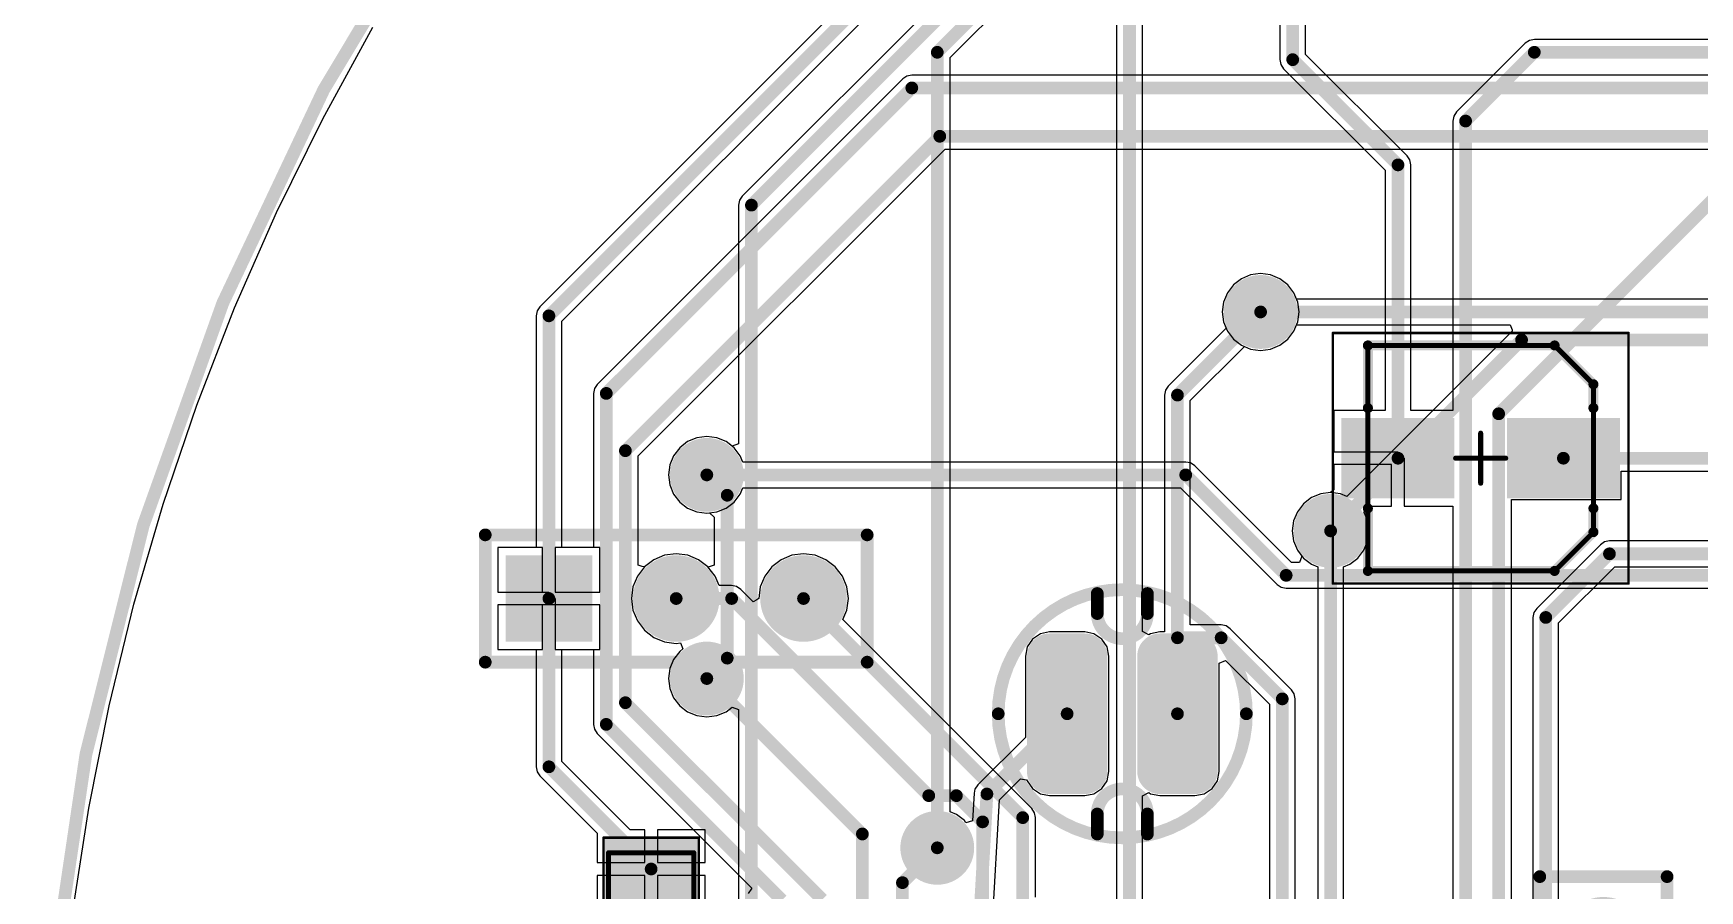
# Model space of a CAD drawing. Header units: millimetres. Extents: x 60.3 to 156.5, y 68.2 to 164.5.
# Drawn here: x 60.27 to 93.52, y 122.97 to 140.08 of the extents above; entities that cross this region are included whole.
import ezdxf

# ---------------------------------------------------------------- set-up
doc = ezdxf.new("R2010")
doc.units = ezdxf.units.MM
for name, color, linetype in [('BottomLayer', 5, 'Continuous'), ('BottomSolder', 6, 'Continuous'), ('KeepOutLayer', 6, 'Continuous'), ('Mechanical13', 56, 'Continuous'), ('Mechanical15', 56, 'Continuous'), ('MultiLayer', 9, 'Continuous'), ('PadHoleLayer', 156, 'Continuous'), ('TopLayer', 1, 'Continuous'), ('TopOverlay', 2, 'Continuous'), ('TopPaste', 8, 'Continuous'), ('TopSolder', 216, 'Continuous'), ('ViaHoleLayer', 16, 'Continuous')]:
    doc.layers.add(name, color=color, linetype=linetype)

# ---------------------------------------------------------------- blocks, each defined once
blk = doc.blocks.new('CAPD4_8')
at = {"layer": 'Mechanical13', "const_width": 0.1}
for points in [[(-1.475, 2.25), (-2.25, 1.475)], [(2.25, 2.25), (-1.475, 2.25)], [(2.25, 2.25), (2.25, -2.25)], [(-2.25, 1.475), (-2.25, -1.475)], [(-1.475, -2.25), (-2.25, -1.475)], [(2.25, -2.25), (-1.475, -2.25)]]:
    blk.add_lwpolyline(points, dxfattribs=at)
at = {"layer": 'Mechanical13', "const_width": 0.05}
for points in [[(-1.5, 2.25, 1), (-1.45, 2.25, 1)], [(-1.5, 2.25, 1), (-1.45, 2.25, 1)], [(2.225, 2.25, 1), (2.275, 2.25, 1)], [(2.225, 2.25, 1), (2.275, 2.25, 1)], [(-2.275, 1.475, 1), (-2.225, 1.475, 1)], [(-2.275, 1.475, 1), (-2.225, 1.475, 1)], [(-2.275, -1.475, 1), (-2.225, -1.475, 1)], [(-2.275, -1.475, 1), (-2.225, -1.475, 1)], [(-1.5, -2.25, 1), (-1.45, -2.25, 1)], [(-1.5, -2.25, 1), (-1.45, -2.25, 1)], [(2.225, -2.25, 1), (2.275, -2.25, 1)], [(2.225, -2.25, 1), (2.275, -2.25, 1)]]:
    blk.add_lwpolyline(points, format="xyb", close=True, dxfattribs=at)
at = {"layer": 'Mechanical15'}
for points, const_width in [([(-2.95, 2.5), (-2.95, -2.5)], 0.05), ([(2.95, 2.5), (-2.95, 2.5)], 0.05), ([(2.95, 2.5), (2.95, -2.5)], 0.05), ([(0, 0.5), (0, -0.5)], 0.1), ([(0.5, 0), (-0.5, 0)], 0.1), ([(2.95, -2.5), (-2.95, -2.5)], 0.05)]:
    blk.add_lwpolyline(points, dxfattribs=dict(at, const_width=const_width))
for points, const_width in [([(-2.963, 2.5, 1), (-2.938, 2.5, 1)], 0.025), ([(-2.963, 2.5, 1), (-2.938, 2.5, 1)], 0.025), ([(2.937, 2.5, 1), (2.962, 2.5, 1)], 0.025), ([(2.937, 2.5, 1), (2.962, 2.5, 1)], 0.025), ([(-0.025, 0.5, 1), (0.025, 0.5, 1)], 0.05), ([(-0.525, 0, 1), (-0.475, 0, 1)], 0.05), ([(0.475, 0, 1), (0.525, 0, 1)], 0.05), ([(-0.025, -0.5, 1), (0.025, -0.5, 1)], 0.05), ([(-2.963, -2.5, 1), (-2.938, -2.5, 1)], 0.025), ([(-2.963, -2.5, 1), (-2.938, -2.5, 1)], 0.025), ([(2.937, -2.5, 1), (2.962, -2.5, 1)], 0.025), ([(2.937, -2.5, 1), (2.962, -2.5, 1)], 0.025)]:
    blk.add_lwpolyline(points, format="xyb", close=True, dxfattribs=dict(at, const_width=const_width))
at = {"layer": 'TopLayer'}
for points in [[(-0.625, -0.7), (-0.625, 0.7), (-2.675, -0.7), (-2.675, 0.7)], [(2.675, -0.7), (2.675, 0.7), (0.625, -0.7), (0.625, 0.7)]]:
    blk.add_solid(points, dxfattribs=at)
at = {"layer": 'TopOverlay', "const_width": 0.2}
for points in [[(-1.475, 2.25), (-2.25, 1.475)], [(2.25, 2.25), (-1.475, 2.25)], [(2.25, 2.25), (2.25, 1)], [(-2.25, 1.475), (-2.25, 1)], [(-2.25, -1), (-2.25, -1.475)], [(2.25, -1), (2.25, -2.25)], [(-1.475, -2.25), (-2.25, -1.475)], [(2.25, -2.25), (-1.475, -2.25)]]:
    blk.add_lwpolyline(points, dxfattribs=at)
at = {"layer": 'TopOverlay', "const_width": 0.1}
for points in [[(-1.525, 2.25, 1), (-1.425, 2.25, 1)], [(-1.525, 2.25, 1), (-1.425, 2.25, 1)], [(2.2, 2.25, 1), (2.3, 2.25, 1)], [(2.2, 2.25, 1), (2.3, 2.25, 1)], [(-2.3, 1.475, 1), (-2.2, 1.475, 1)], [(-2.3, 1.475, 1), (-2.2, 1.475, 1)], [(-2.3, 1, 1), (-2.2, 1, 1)], [(2.2, 1, 1), (2.3, 1, 1)], [(-2.3, -1, 1), (-2.2, -1, 1)], [(2.2, -1, 1), (2.3, -1, 1)], [(-2.3, -1.475, 1), (-2.2, -1.475, 1)], [(-2.3, -1.475, 1), (-2.2, -1.475, 1)], [(-1.525, -2.25, 1), (-1.425, -2.25, 1)], [(-1.525, -2.25, 1), (-1.425, -2.25, 1)], [(2.2, -2.25, 1), (2.3, -2.25, 1)], [(2.2, -2.25, 1), (2.3, -2.25, 1)]]:
    blk.add_lwpolyline(points, format="xyb", close=True, dxfattribs=at)
at = {"layer": 'TopPaste'}
for points in [[(-0.625, -0.7), (-0.625, 0.7), (-2.675, -0.7), (-2.675, 0.7)], [(2.675, -0.7), (2.675, 0.7), (0.625, -0.7), (0.625, 0.7)]]:
    blk.add_solid(points, dxfattribs=at)
at = {"layer": 'TopSolder'}
for points in [[(-0.523, -0.802), (-0.523, 0.802), (-2.777, -0.802), (-2.777, 0.802)], [(2.777, -0.802), (2.777, 0.802), (0.523, -0.802), (0.523, 0.802)]]:
    blk.add_solid(points, dxfattribs=at)
blk = doc.blocks.new('CAP1206_24')
at = {"layer": 'Mechanical13', "const_width": 0.1}
for points in [[(-1.6, 0.85), (1.6, 0.85)], [(-1.6, 0.85), (-1.6, -0.85)], [(1.6, 0.85), (1.6, -0.85)], [(-1.6, -0.85), (1.6, -0.85)]]:
    blk.add_lwpolyline(points, dxfattribs=at)
at = {"layer": 'Mechanical13', "const_width": 0.05}
for points in [[(-1.625, 0.85, 1), (-1.575, 0.85, 1)], [(-1.625, 0.85, 1), (-1.575, 0.85, 1)], [(1.575, 0.85, 1), (1.625, 0.85, 1)], [(1.575, 0.85, 1), (1.625, 0.85, 1)], [(-1.625, -0.85, 1), (-1.575, -0.85, 1)], [(-1.625, -0.85, 1), (-1.575, -0.85, 1)], [(1.575, -0.85, 1), (1.625, -0.85, 1)], [(1.575, -0.85, 1), (1.625, -0.85, 1)]]:
    blk.add_lwpolyline(points, format="xyb", close=True, dxfattribs=at)
at = {"layer": 'Mechanical15'}
for points, const_width in [([(-1.9, 0.95), (1.9, 0.95)], 0.05), ([(-1.9, 0.95), (-1.9, -0.95)], 0.05), ([(1.9, 0.95), (1.9, -0.95)], 0.05), ([(0, 0.5), (0, -0.5)], 0.1), ([(-0.5, 0), (0.5, 0)], 0.1), ([(-1.9, -0.95), (1.9, -0.95)], 0.05)]:
    blk.add_lwpolyline(points, dxfattribs=dict(at, const_width=const_width))
for points, const_width in [([(-1.912, 0.95, 1), (-1.887, 0.95, 1)], 0.025), ([(-1.912, 0.95, 1), (-1.887, 0.95, 1)], 0.025), ([(1.888, 0.95, 1), (1.913, 0.95, 1)], 0.025), ([(1.888, 0.95, 1), (1.913, 0.95, 1)], 0.025), ([(-0.025, 0.5, 1), (0.025, 0.5, 1)], 0.05), ([(-0.525, 0, 1), (-0.475, 0, 1)], 0.05), ([(0.475, 0, 1), (0.525, 0, 1)], 0.05), ([(-0.025, -0.5, 1), (0.025, -0.5, 1)], 0.05), ([(-1.912, -0.95, 1), (-1.887, -0.95, 1)], 0.025), ([(-1.912, -0.95, 1), (-1.887, -0.95, 1)], 0.025), ([(1.888, -0.95, 1), (1.913, -0.95, 1)], 0.025), ([(1.888, -0.95, 1), (1.913, -0.95, 1)], 0.025)]:
    blk.add_lwpolyline(points, format="xyb", close=True, dxfattribs=dict(at, const_width=const_width))
at = {"layer": 'TopLayer'}
for points in [[(-0.75, -0.825), (-0.75, 0.825), (-1.8, -0.825), (-1.8, 0.825)], [(1.8, -0.825), (1.8, 0.825), (0.75, -0.825), (0.75, 0.825)]]:
    blk.add_solid(points, dxfattribs=at)
at = {"layer": 'TopOverlay', "const_width": 0.2}
for points in [[(-0.35, 0.725), (0.35, 0.725)], [(-0.35, -0.725), (0.35, -0.725)]]:
    blk.add_lwpolyline(points, dxfattribs=at)
at = {"layer": 'TopOverlay', "const_width": 0.1}
for points in [[(-0.4, 0.725, 1), (-0.3, 0.725, 1)], [(0.3, 0.725, 1), (0.4, 0.725, 1)], [(-0.4, -0.725, 1), (-0.3, -0.725, 1)], [(0.3, -0.725, 1), (0.4, -0.725, 1)]]:
    blk.add_lwpolyline(points, format="xyb", close=True, dxfattribs=at)
at = {"layer": 'TopPaste'}
for points in [[(-0.75, -0.825), (-0.75, 0.825), (-1.8, -0.825), (-1.8, 0.825)], [(1.8, -0.825), (1.8, 0.825), (0.75, -0.825), (0.75, 0.825)]]:
    blk.add_solid(points, dxfattribs=at)
at = {"layer": 'TopSolder'}
for points in [[(-0.648, -0.927), (-0.648, 0.927), (-1.902, -0.927), (-1.902, 0.927)], [(1.902, -0.927), (1.902, 0.927), (0.648, -0.927), (0.648, 0.927)]]:
    blk.add_solid(points, dxfattribs=at)
blk = doc.blocks.new('PLC_5_30')
at = {"layer": 'BottomLayer', "const_width": 0.762}
for points in [[(-5.461, 0, 1), (-4.699, 0, 1)], [(-2.921, 0, 1), (-2.159, 0, 1)], [(-0.381, 0, 1), (0.381, 0, 1)], [(2.159, 0, 1), (2.921, 0, 1)]]:
    blk.add_lwpolyline(points, format="xyb", close=True, dxfattribs=at)
at = {"layer": 'BottomLayer'}
blk.add_solid([(4.318, -0.762), (5.842, -0.762), (4.318, 0.762), (5.842, 0.762)], dxfattribs=at)
at = {"layer": 'BottomSolder', "const_width": 0.864}
for points in [[(-5.512, 0, 1), (-4.648, 0, 1)], [(-2.972, 0, 1), (-2.108, 0, 1)], [(-0.432, 0, 1), (0.432, 0, 1)], [(2.108, 0, 1), (2.972, 0, 1)]]:
    blk.add_lwpolyline(points, format="xyb", close=True, dxfattribs=at)
at = {"layer": 'BottomSolder'}
blk.add_solid([(4.216, -0.864), (5.944, -0.864), (4.216, 0.864), (5.944, 0.864)], dxfattribs=at)
at = {"layer": 'MultiLayer', "const_width": 0.762}
for points in [[(-5.461, 0, 1), (-4.699, 0, 1)], [(-2.921, 0, 1), (-2.159, 0, 1)], [(-0.381, 0, 1), (0.381, 0, 1)], [(2.159, 0, 1), (2.921, 0, 1)]]:
    blk.add_lwpolyline(points, format="xyb", close=True, dxfattribs=at)
at = {"layer": 'MultiLayer'}
blk.add_solid([(4.318, -0.762), (5.842, -0.762), (4.318, 0.762), (5.842, 0.762)], dxfattribs=at)
at = {"layer": 'PadHoleLayer', "const_width": 0.5}
for points in [[(-5.33, 0, 1), (-4.83, 0, 1)], [(-2.79, 0, 1), (-2.29, 0, 1)], [(-0.25, 0, 1), (0.25, 0, 1)], [(2.29, 0, 1), (2.79, 0, 1)], [(4.83, 0, 1), (5.33, 0, 1)]]:
    blk.add_lwpolyline(points, format="xyb", close=True, dxfattribs=at)
at = {"layer": 'TopLayer', "const_width": 0.762}
for points in [[(-5.461, 0, 1), (-4.699, 0, 1)], [(-2.921, 0, 1), (-2.159, 0, 1)], [(-0.381, 0, 1), (0.381, 0, 1)], [(2.159, 0, 1), (2.921, 0, 1)]]:
    blk.add_lwpolyline(points, format="xyb", close=True, dxfattribs=at)
at = {"layer": 'TopLayer'}
blk.add_solid([(4.318, -0.762), (5.842, -0.762), (4.318, 0.762), (5.842, 0.762)], dxfattribs=at)
at = {"layer": 'TopOverlay', "const_width": 0.254}
for points in [[(-6.35, -1.27), (-6.35, 1.27)], [(6.35, 1.27), (-6.35, 1.27)], [(6.35, -1.27), (6.35, 1.27)], [(6.35, -1.27), (-6.35, -1.27)]]:
    blk.add_lwpolyline(points, dxfattribs=at)
at = {"layer": 'TopOverlay', "const_width": 0.127}
for points in [[(-6.414, 1.27, 1), (-6.287, 1.27, 1)], [(-6.414, 1.27, 1), (-6.287, 1.27, 1)], [(6.286, 1.27, 1), (6.413, 1.27, 1)], [(6.286, 1.27, 1), (6.413, 1.27, 1)], [(-6.414, -1.27, 1), (-6.287, -1.27, 1)], [(-6.414, -1.27, 1), (-6.287, -1.27, 1)], [(6.286, -1.27, 1), (6.413, -1.27, 1)], [(6.286, -1.27, 1), (6.413, -1.27, 1)]]:
    blk.add_lwpolyline(points, format="xyb", close=True, dxfattribs=at)
at = {"layer": 'TopSolder', "const_width": 0.864}
for points in [[(-5.512, 0, 1), (-4.648, 0, 1)], [(-2.972, 0, 1), (-2.108, 0, 1)], [(-0.432, 0, 1), (0.432, 0, 1)], [(2.108, 0, 1), (2.972, 0, 1)]]:
    blk.add_lwpolyline(points, format="xyb", close=True, dxfattribs=at)
at = {"layer": 'TopSolder'}
blk.add_solid([(4.216, -0.864), (5.944, -0.864), (4.216, 0.864), (5.944, 0.864)], dxfattribs=at)
blk = doc.blocks.new('PLC_3_32')
at = {"layer": 'BottomLayer', "const_width": 0.762}
for points in [[(-2.921, 0, 1), (-2.159, 0, 1)], [(-0.381, 0, 1), (0.381, 0, 1)]]:
    blk.add_lwpolyline(points, format="xyb", close=True, dxfattribs=at)
at = {"layer": 'BottomLayer'}
blk.add_solid([(1.778, -0.762), (3.302, -0.762), (1.778, 0.762), (3.302, 0.762)], dxfattribs=at)
at = {"layer": 'BottomSolder', "const_width": 0.864}
for points in [[(-2.972, 0, 1), (-2.108, 0, 1)], [(-0.432, 0, 1), (0.432, 0, 1)]]:
    blk.add_lwpolyline(points, format="xyb", close=True, dxfattribs=at)
at = {"layer": 'BottomSolder'}
blk.add_solid([(1.676, -0.864), (3.404, -0.864), (1.676, 0.864), (3.404, 0.864)], dxfattribs=at)
at = {"layer": 'MultiLayer', "const_width": 0.762}
for points in [[(-2.921, 0, 1), (-2.159, 0, 1)], [(-0.381, 0, 1), (0.381, 0, 1)]]:
    blk.add_lwpolyline(points, format="xyb", close=True, dxfattribs=at)
at = {"layer": 'MultiLayer'}
blk.add_solid([(1.778, -0.762), (3.302, -0.762), (1.778, 0.762), (3.302, 0.762)], dxfattribs=at)
at = {"layer": 'PadHoleLayer', "const_width": 0.5}
for points in [[(-2.79, 0, 1), (-2.29, 0, 1)], [(-0.25, 0, 1), (0.25, 0, 1)], [(2.29, 0, 1), (2.79, 0, 1)]]:
    blk.add_lwpolyline(points, format="xyb", close=True, dxfattribs=at)
at = {"layer": 'TopLayer', "const_width": 0.762}
for points in [[(-2.921, 0, 1), (-2.159, 0, 1)], [(-0.381, 0, 1), (0.381, 0, 1)]]:
    blk.add_lwpolyline(points, format="xyb", close=True, dxfattribs=at)
at = {"layer": 'TopLayer'}
blk.add_solid([(1.778, -0.762), (3.302, -0.762), (1.778, 0.762), (3.302, 0.762)], dxfattribs=at)
at = {"layer": 'TopOverlay', "const_width": 0.254}
for points in [[(3.81, 1.27), (-3.81, 1.27)], [(-3.81, 1.27), (-3.81, -1.27)], [(3.81, 1.27), (3.81, -1.27)], [(3.81, -1.27), (-3.81, -1.27)]]:
    blk.add_lwpolyline(points, dxfattribs=at)
at = {"layer": 'TopOverlay', "const_width": 0.127}
for points in [[(-3.873, 1.27, 1), (-3.746, 1.27, 1)], [(-3.873, 1.27, 1), (-3.746, 1.27, 1)], [(3.747, 1.27, 1), (3.874, 1.27, 1)], [(3.747, 1.27, 1), (3.874, 1.27, 1)], [(-3.873, -1.27, 1), (-3.746, -1.27, 1)], [(-3.873, -1.27, 1), (-3.746, -1.27, 1)], [(3.747, -1.27, 1), (3.874, -1.27, 1)], [(3.747, -1.27, 1), (3.874, -1.27, 1)]]:
    blk.add_lwpolyline(points, format="xyb", close=True, dxfattribs=at)
at = {"layer": 'TopSolder', "const_width": 0.864}
for points in [[(-2.972, 0, 1), (-2.108, 0, 1)], [(-0.432, 0, 1), (0.432, 0, 1)]]:
    blk.add_lwpolyline(points, format="xyb", close=True, dxfattribs=at)
at = {"layer": 'TopSolder'}
blk.add_solid([(1.676, -0.864), (3.404, -0.864), (1.676, 0.864), (3.404, 0.864)], dxfattribs=at)
blk = doc.blocks.new('IND3_64')
at = {"layer": 'TopLayer', "const_width": 0.35}
for points in [[(-1.625, 1.15, 1), (-1.275, 1.15, 1)], [(-0.925, 1.15, 1), (-0.575, 1.15, 1)], [(0.575, 1.15, 1), (0.925, 1.15, 1)], [(1.275, 1.15, 1), (1.625, 1.15, 1)], [(-1.625, -1.15, 1), (-1.275, -1.15, 1)], [(-0.925, -1.15, 1), (-0.575, -1.15, 1)], [(0.575, -1.15, 1), (0.925, -1.15, 1)], [(1.275, -1.15, 1), (1.625, -1.15, 1)]]:
    blk.add_lwpolyline(points, format="xyb", close=True, dxfattribs=at)
at = {"layer": 'TopLayer'}
for points in [[(-1.45, -1.5), (-0.75, -1.5), (-1.45, 1.5), (-0.75, 1.5)], [(0.75, -1.5), (1.45, -1.5), (0.75, 1.5), (1.45, 1.5)], [(-1.8, -1.15), (-0.4, -1.15), (-1.8, 1.15), (-0.4, 1.15)], [(0.4, -1.15), (1.8, -1.15), (0.4, 1.15), (1.8, 1.15)]]:
    blk.add_solid(points, dxfattribs=at)
at = {"layer": 'TopOverlay'}
for points, const_width in [([(2.476, 0, 1), (-2.476, 0, 1)], 0.254), ([(-0.563, 2.4, 1), (-0.436, 2.4, 1)], 0.127), ([(0.437, 2.4, 1), (0.564, 2.4, 1)], 0.127), ([(-0.563, 2, 1), (-0.436, 2, 1)], 0.127), ([(-0.563, 2, 1), (-0.436, 2, 1)], 0.127), ([(0.437, 2, 1), (0.564, 2, 1)], 0.127), ([(0.436, 2, 1), (0.563, 2, 1)], 0.127), ([(-2.539, 0, 1), (-2.412, 0, 1)], 0.127), ([(2.412, 0, 1), (2.539, 0, 1)], 0.127), ([(-0.563, -2, 1), (-0.436, -2, 1)], 0.127), ([(-0.563, -2, 1), (-0.436, -2, 1)], 0.127), ([(0.437, -2, 1), (0.564, -2, 1)], 0.127), ([(0.436, -2, 1), (0.563, -2, 1)], 0.127), ([(-0.563, -2.4, 1), (-0.436, -2.4, 1)], 0.127), ([(0.437, -2.4, 1), (0.564, -2.4, 1)], 0.127)]:
    blk.add_lwpolyline(points, format="xyb", close=True, dxfattribs=dict(at, const_width=const_width))
at = {"layer": 'TopOverlay', "const_width": 0.254}
for points in [[(-0.5, 2), (-0.5, 2.4)], [(0.5, 2), (0.5, 2.4)], [(-0.5, -2.4), (-0.5, -2)], [(0.5, -2.4), (0.5, -2)]]:
    blk.add_lwpolyline(points, dxfattribs=at)
for points in [[(0.5, 2, -1), (-0.5, 2)], [(-0.5, -2, -1), (0.5, -2)]]:
    blk.add_lwpolyline(points, format="xyb", dxfattribs=at)
at = {"layer": 'TopPaste', "const_width": 0.35}
for points in [[(-1.625, 1.15, 1), (-1.275, 1.15, 1)], [(-0.925, 1.15, 1), (-0.575, 1.15, 1)], [(0.575, 1.15, 1), (0.925, 1.15, 1)], [(1.275, 1.15, 1), (1.625, 1.15, 1)], [(-1.625, -1.15, 1), (-1.275, -1.15, 1)], [(-0.925, -1.15, 1), (-0.575, -1.15, 1)], [(0.575, -1.15, 1), (0.925, -1.15, 1)], [(1.275, -1.15, 1), (1.625, -1.15, 1)]]:
    blk.add_lwpolyline(points, format="xyb", close=True, dxfattribs=at)
at = {"layer": 'TopPaste'}
for points in [[(-1.45, -1.5), (-0.75, -1.5), (-1.45, 1.5), (-0.75, 1.5)], [(0.75, -1.5), (1.45, -1.5), (0.75, 1.5), (1.45, 1.5)], [(-1.8, -1.15), (-0.4, -1.15), (-1.8, 1.15), (-0.4, 1.15)], [(0.4, -1.15), (1.8, -1.15), (0.4, 1.15), (1.8, 1.15)]]:
    blk.add_solid(points, dxfattribs=at)
at = {"layer": 'TopSolder', "const_width": 0.452}
for points in [[(-1.676, 1.15, 1), (-1.224, 1.15, 1)], [(-0.976, 1.15, 1), (-0.524, 1.15, 1)], [(0.524, 1.15, 1), (0.976, 1.15, 1)], [(1.224, 1.15, 1), (1.676, 1.15, 1)], [(-1.676, -1.15, 1), (-1.224, -1.15, 1)], [(-0.976, -1.15, 1), (-0.524, -1.15, 1)], [(0.524, -1.15, 1), (0.976, -1.15, 1)], [(1.224, -1.15, 1), (1.676, -1.15, 1)]]:
    blk.add_lwpolyline(points, format="xyb", close=True, dxfattribs=at)
at = {"layer": 'TopSolder'}
for points in [[(-1.45, -1.602), (-0.75, -1.602), (-1.45, 1.602), (-0.75, 1.602)], [(0.75, -1.602), (1.45, -1.602), (0.75, 1.602), (1.45, 1.602)], [(-1.902, -1.15), (-0.298, -1.15), (-1.902, 1.15), (-0.298, 1.15)], [(0.298, -1.15), (1.902, -1.15), (0.298, 1.15), (1.902, 1.15)]]:
    blk.add_solid(points, dxfattribs=at)

msp = doc.modelspace()

# ---------------------------------------------------------------- linework, layer by layer
at = {"layer": 'BottomLayer'}
for p, q in [((79.887, 144.132), (70.378, 134.623)), ((70.817, 134.335), (80.175, 143.693)), ((66.048, 138.374), (67.05, 140.2)), ((77.619, 139.17), (71.523, 133.074)), ((77.702, 139.226), (77.619, 139.17)), ((77.619, 139.17), (77.619, 139.17)), ((77.8, 139.246), (77.702, 139.226)), ((102.845, 139.246), (77.8, 139.246)), ((77.8, 139.246), (77.8, 139.246)), ((65.127, 136.506), (66.048, 138.374)), ((72.342, 131.644), (78.465, 137.767)), ((78.465, 137.767), (101.087, 137.767)), ((64.288, 134.599), (65.127, 136.506)), ((84.218, 135.06), (84.096, 134.902)), ((84.377, 135.182), (84.218, 135.06)), ((84.561, 135.259), (84.377, 135.182)), ((84.76, 135.285), (84.561, 135.259)), ((84.958, 135.259), (84.76, 135.285)), ((85.143, 135.182), (84.958, 135.259)), ((85.302, 135.06), (85.143, 135.182)), ((85.424, 134.902), (85.302, 135.06)), ((84.019, 134.717), (83.993, 134.518)), ((84.096, 134.902), (84.019, 134.717)), ((85.476, 134.775), (85.424, 134.902)), ((102.129, 134.775), (85.476, 134.775)), ((63.533, 132.657), (64.288, 134.599)), ((70.323, 134.539), (70.303, 134.441)), ((70.303, 134.441), (70.303, 129.816)), ((70.378, 134.623), (70.323, 134.539)), ((70.817, 129.816), (70.817, 134.335)), ((83.993, 134.518), (84.019, 134.32)), ((84.019, 134.32), (84.096, 134.135)), ((84.096, 134.135), (84.218, 133.976)), ((85.302, 133.976), (85.424, 134.135)), ((85.424, 134.135), (85.476, 134.261)), ((85.476, 134.261), (89.736, 134.261)), ((89.778, 134.134), (86.482, 130.838)), ((89.736, 134.261), (89.776, 134.164)), ((89.776, 134.164), (89.778, 134.134)), ((84.218, 133.976), (84.377, 133.855)), ((84.377, 133.855), (84.561, 133.778)), ((84.561, 133.778), (84.76, 133.752)), ((84.76, 133.752), (84.958, 133.778)), ((84.958, 133.778), (85.143, 133.855)), ((85.143, 133.855), (85.302, 133.976)), ((71.467, 132.991), (71.447, 132.893)), ((71.523, 133.074), (71.467, 132.991)), ((62.863, 130.685), (63.533, 132.657)), ((71.447, 132.893), (71.447, 129.816)), ((73.512, 132.008), (73.328, 131.931)), ((73.711, 132.034), (73.512, 132.008)), ((73.909, 132.008), (73.711, 132.034)), ((74.094, 131.931), (73.909, 132.008)), ((73.169, 131.809), (73.047, 131.65)), ((73.328, 131.931), (73.169, 131.809)), ((74.253, 131.809), (74.094, 131.931)), ((74.375, 131.65), (74.253, 131.809)), ((72.342, 129.467), (72.342, 131.644)), ((72.97, 131.466), (72.944, 131.267)), ((73.047, 131.65), (72.97, 131.466)), ((74.427, 131.524), (74.375, 131.65)), ((83.265, 131.524), (74.427, 131.524)), ((83.363, 131.505), (83.265, 131.524)), ((83.447, 131.449), (83.363, 131.505)), ((85.376, 129.52), (83.447, 131.449)), ((72.944, 131.267), (72.97, 131.069)), ((72.97, 131.069), (73.047, 130.884)), ((74.375, 130.884), (74.427, 131.01)), ((74.427, 131.01), (83.159, 131.01)), ((83.159, 131.01), (85.088, 129.081)), ((62.28, 128.685), (62.863, 130.685)), ((73.047, 130.884), (73.169, 130.725)), ((73.169, 130.725), (73.328, 130.603)), ((74.094, 130.603), (74.253, 130.725)), ((74.253, 130.725), (74.375, 130.884)), ((85.615, 130.692), (85.493, 130.533)), ((85.774, 130.813), (85.615, 130.692)), ((85.958, 130.89), (85.774, 130.813)), ((86.157, 130.916), (85.958, 130.89)), ((86.355, 130.89), (86.157, 130.916)), ((86.482, 130.838), (86.355, 130.89)), ((73.328, 130.603), (73.512, 130.527)), ((73.512, 130.527), (73.711, 130.501)), ((73.711, 130.501), (73.909, 130.527)), ((73.909, 130.527), (74.094, 130.603)), ((85.416, 130.348), (85.39, 130.15)), ((85.493, 130.533), (85.416, 130.348)), ((85.39, 130.15), (85.416, 129.951)), ((70.303, 129.816), (69.544, 129.816)), ((69.544, 129.816), (69.544, 128.927)), ((71.447, 129.816), (70.817, 129.816)), ((72.868, 129.664), (72.653, 129.575)), ((73.1, 129.695), (72.868, 129.664)), ((73.332, 129.664), (73.1, 129.695)), ((73.547, 129.575), (73.332, 129.664)), ((75.408, 129.664), (75.193, 129.575)), ((75.64, 129.695), (75.408, 129.664)), ((75.872, 129.664), (75.64, 129.695)), ((76.087, 129.575), (75.872, 129.664)), ((85.416, 129.951), (85.493, 129.766)), ((85.493, 129.766), (85.585, 129.647)), ((72.421, 129.44), (72.342, 129.467)), ((72.469, 129.434), (72.421, 129.44)), ((72.653, 129.575), (72.469, 129.434)), ((73.733, 129.433), (73.547, 129.575)), ((73.875, 129.247), (73.733, 129.433)), ((75.007, 129.433), (74.865, 129.247)), ((75.193, 129.575), (75.007, 129.433)), ((76.273, 129.433), (76.087, 129.575)), ((76.415, 129.247), (76.273, 129.433)), ((85.533, 129.52), (85.376, 129.52)), ((85.585, 129.647), (85.533, 129.52)), ((73.954, 129.057), (73.875, 129.247)), ((74.205, 129.057), (73.954, 129.057)), ((74.304, 129.037), (74.205, 129.057)), ((74.387, 128.982), (74.304, 129.037)), ((74.776, 129.032), (74.746, 128.803)), ((74.865, 129.247), (74.776, 129.032)), ((76.504, 129.032), (76.415, 129.247)), ((76.535, 128.8), (76.504, 129.032)), ((85.088, 129.081), (85.171, 129.025)), ((85.171, 129.025), (85.27, 129.006)), ((85.27, 129.006), (85.27, 129.006)), ((85.27, 129.006), (100.129, 129.006)), ((61.785, 126.661), (62.28, 128.685)), ((69.544, 128.927), (70.56, 128.927)), ((70.433, 128.673), (69.544, 128.673)), ((69.544, 128.673), (69.544, 127.784)), ((70.433, 127.784), (70.433, 128.673)), ((70.56, 128.927), (70.56, 128.8)), ((70.56, 128.8), (70.687, 128.8)), ((70.687, 128.8), (70.687, 127.784)), ((74.632, 128.736), (74.387, 128.982)), ((74.707, 128.773), (74.632, 128.736)), ((74.746, 128.803), (74.707, 128.773)), ((76.504, 128.568), (76.535, 128.8)), ((76.425, 128.378), (76.504, 128.568)), ((80.195, 124.609), (76.425, 128.378)), ((69.544, 127.784), (70.433, 127.784)), ((70.687, 127.784), (71.447, 127.784)), ((71.447, 127.784), (71.447, 126.289)), ((61.379, 124.618), (61.785, 126.661)), ((71.447, 126.289), (71.467, 126.19)), ((71.467, 126.19), (71.523, 126.107)), ((71.523, 126.107), (74.61, 123.02)), ((61.062, 122.559), (61.379, 124.618)), ((80.25, 124.525), (80.195, 124.609)), ((80.27, 124.427), (80.25, 124.525)), ((80.27, 122.838), (80.27, 124.427)), ((74.61, 123.02), (74.538, 122.912))]:
    msp.add_line(p, q, dxfattribs=at)
at = {"layer": 'BottomLayer', "const_width": 0.254}
for points in [[(70.56, 134.441), (80.069, 143.95)], [(71.704, 132.893), (77.8, 138.989)], [(77.8, 138.989), (102.845, 138.989)], [(72.085, 131.75), (78.359, 138.024)], [(78.359, 138.024), (101.803, 138.024)], [(70.56, 128.8), (70.56, 134.441)], [(84.76, 134.518), (102.235, 134.518)], [(86.157, 130.15), (89.967, 133.96)], [(89.967, 133.96), (102.997, 133.96)], [(71.704, 126.289), (71.704, 132.893)], [(72.085, 126.721), (72.085, 131.75)], [(73.711, 131.267), (83.265, 131.267)], [(83.265, 131.267), (85.27, 129.263)], [(85.27, 129.263), (100.129, 129.263)], [(73.1, 128.8), (74.205, 128.8)], [(74.205, 128.8), (78.139, 124.866)], [(75.64, 128.8), (80.013, 124.427)], [(73.711, 127.203), (76.813, 124.101)], [(72.085, 126.721), (76.013, 122.793)], [(71.704, 126.289), (75.213, 122.78)], [(78.139, 124.866), (78.689, 124.866)], [(78.689, 124.866), (79.213, 124.343)], [(79.213, 122.179), (79.213, 124.343)], [(80.013, 122.179), (80.013, 124.427)], [(76.813, 122.179), (76.813, 124.101)], [(77.613, 123.13), (78.308, 123.825)], [(77.613, 122.179), (77.613, 123.13)]]:
    msp.add_lwpolyline(points, dxfattribs=at)
at = {"layer": 'BottomLayer'}
for points, const_width in [([(77.737, 138.989, 1), (77.864, 138.989, 1)], 0.127), ([(77.737, 138.989, 1), (77.864, 138.989, 1)], 0.127), ([(78.295, 138.024, 1), (78.422, 138.024, 1)], 0.127), ([(78.295, 138.024, 1), (78.422, 138.024, 1)], 0.127), ([(84.442, 134.518, 1), (85.077, 134.518, 1)], 0.635), ([(70.496, 134.441, 1), (70.623, 134.441, 1)], 0.127), ([(70.496, 134.441, 1), (70.623, 134.441, 1)], 0.127), ([(84.696, 134.518, 1), (84.823, 134.518, 1)], 0.127), ([(89.903, 133.96, 1), (90.03, 133.96, 1)], 0.127), ([(89.903, 133.96, 1), (90.03, 133.96, 1)], 0.127), ([(71.641, 132.893, 1), (71.768, 132.893, 1)], 0.127), ([(71.641, 132.893, 1), (71.768, 132.893, 1)], 0.127), ([(72.022, 131.75, 1), (72.149, 131.75, 1)], 0.127), ([(72.022, 131.75, 1), (72.149, 131.75, 1)], 0.127), ([(73.393, 131.267, 1), (74.028, 131.267, 1)], 0.635), ([(73.647, 131.267, 1), (73.774, 131.267, 1)], 0.127), ([(83.202, 131.267, 1), (83.329, 131.267, 1)], 0.127), ([(83.202, 131.267, 1), (83.329, 131.267, 1)], 0.127), ([(85.839, 130.15, 1), (86.474, 130.15, 1)], 0.635), ([(86.093, 130.15, 1), (86.22, 130.15, 1)], 0.127), ([(85.206, 129.263, 1), (85.333, 129.263, 1)], 0.127), ([(85.206, 129.263, 1), (85.333, 129.263, 1)], 0.127), ([(70.496, 128.8, 1), (70.623, 128.8, 1)], 0.127), ([(73.036, 128.8, 1), (73.163, 128.8, 1)], 0.127), ([(74.142, 128.8, 1), (74.269, 128.8, 1)], 0.127), ([(74.142, 128.8, 1), (74.269, 128.8, 1)], 0.127), ([(75.576, 128.8, 1), (75.703, 128.8, 1)], 0.127), ([(73.393, 127.203, 1), (74.028, 127.203, 1)], 0.635), ([(73.647, 127.203, 1), (73.774, 127.203, 1)], 0.127), ([(72.022, 126.721, 1), (72.149, 126.721, 1)], 0.127), ([(72.022, 126.721, 1), (72.149, 126.721, 1)], 0.127), ([(71.641, 126.289, 1), (71.768, 126.289, 1)], 0.127), ([(71.641, 126.289, 1), (71.768, 126.289, 1)], 0.127), ([(78.075, 124.866, 1), (78.202, 124.866, 1)], 0.127), ([(78.075, 124.866, 1), (78.202, 124.866, 1)], 0.127), ([(78.626, 124.866, 1), (78.753, 124.866, 1)], 0.127), ([(78.626, 124.866, 1), (78.753, 124.866, 1)], 0.127), ([(77.991, 123.825, 1), (78.626, 123.825, 1)], 0.635), ([(79.149, 124.343, 1), (79.276, 124.343, 1)], 0.127), ([(79.149, 124.343, 1), (79.276, 124.343, 1)], 0.127), ([(79.949, 124.427, 1), (80.076, 124.427, 1)], 0.127), ([(79.949, 124.427, 1), (80.076, 124.427, 1)], 0.127), ([(76.75, 124.101, 1), (76.877, 124.101, 1)], 0.127), ([(76.75, 124.101, 1), (76.877, 124.101, 1)], 0.127), ([(78.245, 123.825, 1), (78.372, 123.825, 1)], 0.127), ([(77.55, 123.13, 1), (77.677, 123.13, 1)], 0.127), ([(77.55, 123.13, 1), (77.677, 123.13, 1)], 0.127)]:
    msp.add_lwpolyline(points, format="xyb", close=True, dxfattribs=dict(at, const_width=const_width))
at = {"layer": 'BottomSolder', "const_width": 0.737}
for points in [[(84.391, 134.518, 1), (85.128, 134.518, 1)], [(73.343, 131.267, 1), (74.079, 131.267, 1)], [(85.788, 130.15, 1), (86.525, 130.15, 1)], [(73.343, 127.203, 1), (74.079, 127.203, 1)], [(77.94, 123.825, 1), (78.676, 123.825, 1)]]:
    msp.add_lwpolyline(points, format="xyb", close=True, dxfattribs=at)
at = {"layer": 'KeepOutLayer', "const_width": 0.254}
msp.add_lwpolyline([(156.4, 116.327, 1), (60.4, 116.327, 1)], format="xyb", close=True, dxfattribs=at)
at = {"layer": 'MultiLayer', "const_width": 0.635}
for points in [[(84.442, 134.518, 1), (85.077, 134.518, 1)], [(73.393, 131.267, 1), (74.028, 131.267, 1)], [(85.839, 130.15, 1), (86.474, 130.15, 1)], [(73.393, 127.203, 1), (74.028, 127.203, 1)], [(77.991, 123.825, 1), (78.626, 123.825, 1)]]:
    msp.add_lwpolyline(points, format="xyb", close=True, dxfattribs=at)
at = {"layer": 'TopLayer'}
for p, q in [((84.615, 147.028), (74.418, 136.832)), ((78.565, 139.594), (83.698, 144.726)), ((85.143, 142.959), (85.143, 139.553)), ((85.657, 139.659), (85.657, 142.959)), ((81.887, 140.694), (81.887, 122.533)), ((82.401, 128.141), (82.401, 140.587)), ((66.048, 138.374), (67.05, 140.2)), ((87.682, 137.635), (85.657, 139.659)), ((90.039, 139.882), (88.668, 138.51)), ((90.122, 139.937), (90.039, 139.882)), ((90.221, 139.957), (90.122, 139.937)), ((109.55, 139.957), (90.221, 139.957)), ((78.565, 124.541), (78.565, 139.594)), ((85.143, 139.553), (85.163, 139.455)), ((85.163, 139.455), (85.218, 139.371)), ((85.218, 139.371), (87.243, 137.347)), ((65.127, 136.506), (66.048, 138.374)), ((88.612, 138.427), (88.592, 138.328)), ((88.592, 138.328), (88.592, 132.554)), ((88.668, 138.51), (88.612, 138.427)), ((87.243, 137.347), (87.243, 132.554)), ((87.737, 137.551), (87.682, 137.635)), ((87.682, 137.635), (87.682, 137.635)), ((87.757, 137.453), (87.737, 137.551)), ((87.757, 132.554), (87.757, 137.453)), ((74.363, 136.748), (74.343, 136.65)), ((74.343, 136.65), (74.343, 131.888)), ((74.418, 136.832), (74.363, 136.748)), ((64.288, 134.599), (65.127, 136.506)), ((84.218, 135.06), (84.096, 134.902)), ((84.377, 135.182), (84.218, 135.06)), ((84.561, 135.259), (84.377, 135.182)), ((84.76, 135.285), (84.561, 135.259)), ((84.958, 135.259), (84.76, 135.285)), ((85.143, 135.182), (84.958, 135.259)), ((85.302, 135.06), (85.143, 135.182)), ((85.424, 134.902), (85.302, 135.06)), ((84.019, 134.717), (83.993, 134.518)), ((84.096, 134.902), (84.019, 134.717)), ((85.5, 134.717), (85.424, 134.902)), ((85.526, 134.518), (85.5, 134.717)), ((63.533, 132.657), (64.288, 134.599)), ((83.993, 134.518), (84.019, 134.32)), ((84.019, 134.32), (84.072, 134.194)), ((85.424, 134.135), (85.5, 134.32)), ((85.5, 134.32), (85.526, 134.518)), ((84.072, 134.194), (82.918, 133.04)), ((85.302, 133.976), (85.424, 134.135)), ((83.357, 132.752), (84.435, 133.83)), ((84.435, 133.83), (84.561, 133.778)), ((84.561, 133.778), (84.76, 133.752)), ((84.76, 133.752), (84.958, 133.778)), ((84.958, 133.778), (85.143, 133.855)), ((85.143, 133.855), (85.302, 133.976)), ((82.918, 133.04), (82.863, 132.957)), ((62.863, 130.685), (63.533, 132.657)), ((82.863, 132.957), (82.843, 132.859)), ((82.843, 132.859), (82.843, 128.134)), ((83.357, 128.273), (83.357, 132.752)), ((87.243, 132.554), (86.221, 132.554)), ((86.221, 132.554), (86.221, 131.727)), ((88.592, 132.554), (87.757, 132.554)), ((73.512, 132.008), (73.328, 131.931)), ((73.711, 132.034), (73.512, 132.008)), ((73.909, 132.008), (73.711, 132.034)), ((74.094, 131.931), (73.909, 132.008)), ((73.169, 131.809), (73.047, 131.65)), ((73.328, 131.931), (73.169, 131.809)), ((74.216, 131.837), (74.094, 131.931)), ((74.343, 131.888), (74.216, 131.837)), ((86.221, 131.727), (87.5, 131.727)), ((87.5, 131.727), (87.5, 131.6)), ((72.97, 131.466), (72.944, 131.267)), ((73.047, 131.65), (72.97, 131.466)), ((87.373, 131.473), (86.221, 131.473)), ((86.221, 131.473), (86.221, 130.972)), ((87.373, 130.646), (87.373, 131.473)), ((87.5, 131.6), (87.627, 131.6)), ((87.627, 131.6), (87.627, 130.646)), ((91.95, 130.775), (91.95, 131.343)), ((91.95, 131.343), (101.526, 131.343)), ((72.944, 131.267), (72.97, 131.069)), ((72.97, 131.069), (73.047, 130.884)), ((62.28, 128.685), (62.863, 130.685)), ((73.047, 130.884), (73.169, 130.725)), ((73.169, 130.725), (73.328, 130.603)), ((85.615, 130.692), (85.493, 130.533)), ((85.774, 130.813), (85.615, 130.692)), ((85.958, 130.89), (85.774, 130.813)), ((86.157, 130.916), (85.958, 130.89)), ((86.221, 130.972), (86.157, 130.916)), ((89.767, 115.799), (89.767, 130.775)), ((89.767, 130.775), (91.95, 130.775)), ((73.328, 130.603), (73.512, 130.527)), ((73.512, 130.527), (73.711, 130.501)), ((73.711, 130.501), (73.765, 130.508)), ((73.765, 130.508), (73.86, 130.424)), ((73.86, 130.424), (73.86, 129.464)), ((85.416, 130.348), (85.39, 130.15)), ((85.493, 130.533), (85.416, 130.348)), ((86.826, 130.519), (86.864, 130.621)), ((86.897, 130.348), (86.826, 130.519)), ((86.864, 130.621), (86.876, 130.646)), ((86.876, 130.646), (87.373, 130.646)), ((86.923, 130.15), (86.897, 130.348)), ((87.627, 130.646), (88.592, 130.646)), ((88.592, 130.646), (88.592, 116.591)), ((85.39, 130.15), (85.416, 129.951)), ((86.897, 129.951), (86.923, 130.15)), ((70.433, 129.816), (69.544, 129.816)), ((69.544, 129.816), (69.544, 128.927)), ((70.433, 128.927), (70.433, 129.816)), ((71.576, 129.816), (70.687, 129.816)), ((70.687, 129.816), (70.687, 128.927)), ((71.576, 128.927), (71.576, 129.816)), ((72.868, 129.664), (72.653, 129.575)), ((73.1, 129.695), (72.868, 129.664)), ((73.332, 129.664), (73.1, 129.695)), ((73.547, 129.575), (73.332, 129.664)), ((85.416, 129.951), (85.493, 129.766)), ((85.493, 129.766), (85.615, 129.608)), ((86.699, 129.608), (86.821, 129.766)), ((86.821, 129.766), (86.897, 129.951)), ((91.538, 129.874), (90.268, 128.604)), ((91.621, 129.93), (91.538, 129.874)), ((91.719, 129.949), (91.621, 129.93)), ((109.01, 129.949), (91.719, 129.949)), ((72.467, 129.433), (72.325, 129.247)), ((72.653, 129.575), (72.467, 129.433)), ((73.733, 129.433), (73.547, 129.575)), ((73.74, 129.423), (73.733, 129.433)), ((73.86, 129.464), (73.74, 129.423)), ((85.615, 129.608), (85.774, 129.486)), ((85.774, 129.486), (85.9, 129.433)), ((85.9, 129.433), (85.9, 116.946)), ((86.414, 129.433), (86.54, 129.486)), ((86.414, 116.84), (86.414, 129.433)), ((86.54, 129.486), (86.699, 129.608)), ((90.706, 128.316), (91.826, 129.435)), ((91.826, 129.435), (109.116, 129.435)), ((72.236, 129.032), (72.205, 128.8)), ((72.325, 129.247), (72.236, 129.032)), ((61.785, 126.661), (62.28, 128.685)), ((69.544, 128.927), (70.433, 128.927)), ((70.56, 128.673), (69.544, 128.673)), ((69.544, 128.673), (69.544, 127.784)), ((71.576, 128.673), (70.56, 128.673)), ((70.687, 128.927), (71.576, 128.927)), ((71.576, 127.784), (71.576, 128.673)), ((72.205, 128.8), (72.236, 128.568)), ((72.236, 128.568), (72.325, 128.353)), ((72.325, 128.353), (72.467, 128.167)), ((90.212, 128.521), (90.192, 128.422)), ((90.192, 128.422), (90.192, 115.346)), ((90.268, 128.604), (90.212, 128.521)), ((72.467, 128.167), (72.653, 128.025)), ((72.653, 128.025), (72.868, 127.936)), ((80.365, 128.097), (80.208, 127.992)), ((80.55, 128.134), (80.365, 128.097)), ((81.25, 128.134), (80.55, 128.134)), ((81.435, 128.097), (81.25, 128.134)), ((81.592, 127.992), (81.435, 128.097)), ((82.528, 128.073), (82.401, 128.141)), ((82.565, 128.097), (82.528, 128.073)), ((82.75, 128.134), (82.565, 128.097)), ((82.843, 128.134), (82.75, 128.134)), ((83.972, 128.273), (83.357, 128.273)), ((84.071, 128.253), (83.972, 128.273)), ((84.154, 128.198), (84.071, 128.253)), ((85.373, 126.978), (84.154, 128.198)), ((90.706, 122.525), (90.706, 128.316)), ((69.544, 127.784), (70.303, 127.784)), ((70.303, 127.784), (70.303, 125.442)), ((70.817, 125.548), (70.817, 127.784)), ((70.817, 127.784), (71.576, 127.784)), ((72.868, 127.936), (73.1, 127.905)), ((73.169, 127.745), (73.047, 127.586)), ((73.1, 127.905), (73.183, 127.916)), ((73.233, 127.795), (73.169, 127.745)), ((73.183, 127.916), (73.233, 127.795)), ((80.103, 127.835), (80.066, 127.65)), ((80.208, 127.992), (80.103, 127.835)), ((81.697, 127.835), (81.592, 127.992)), ((81.734, 127.65), (81.697, 127.835)), ((72.97, 127.402), (72.944, 127.203)), ((73.047, 127.586), (72.97, 127.402)), ((80.066, 127.65), (80.066, 126.029)), ((81.734, 125.35), (81.734, 127.65)), ((83.934, 127.511), (84.061, 127.564)), ((83.934, 125.35), (83.934, 127.511)), ((84.061, 127.564), (84.935, 126.69)), ((72.944, 127.203), (72.97, 127.005)), ((72.97, 127.005), (73.047, 126.82)), ((73.047, 126.82), (73.169, 126.661)), ((84.935, 126.69), (84.935, 121.881)), ((85.429, 126.895), (85.373, 126.978)), ((85.373, 126.978), (85.373, 126.978)), ((85.449, 126.797), (85.429, 126.895)), ((85.449, 120.625), (85.449, 126.797)), ((85.449, 126.797), (85.449, 126.797)), ((61.379, 124.618), (61.785, 126.661)), ((73.169, 126.661), (73.328, 126.539)), ((73.328, 126.539), (73.512, 126.463)), ((73.512, 126.463), (73.711, 126.437)), ((73.711, 126.437), (73.909, 126.463)), ((73.909, 126.463), (74.094, 126.539)), ((74.094, 126.539), (74.216, 126.633)), ((74.216, 126.633), (74.343, 126.583)), ((74.343, 126.583), (74.343, 121.102)), ((80.066, 126.029), (79.117, 125.081)), ((70.303, 125.442), (70.323, 125.344)), ((70.323, 125.344), (70.378, 125.26)), ((72.184, 124.181), (70.817, 125.548)), ((81.697, 125.165), (81.734, 125.35)), ((83.897, 125.165), (83.934, 125.35)), ((70.378, 125.26), (71.521, 124.118)), ((79.067, 125.011), (79.066, 125.003)), ((79.093, 125.045), (79.067, 125.011)), ((79.117, 125.081), (79.093, 125.045)), ((79.55, 124.786), (79.967, 125.203)), ((79.967, 125.203), (80.091, 125.18)), ((80.091, 125.18), (80.105, 125.162)), ((80.105, 125.162), (80.208, 125.008)), ((80.208, 125.008), (80.365, 124.903)), ((81.435, 124.903), (81.592, 125.008)), ((81.592, 125.008), (81.697, 125.165)), ((83.635, 124.903), (83.792, 125.008)), ((83.792, 125.008), (83.897, 125.165)), ((79.042, 124.914), (79.011, 124.366)), ((79.053, 124.955), (79.042, 124.914)), ((79.061, 124.997), (79.053, 124.955)), ((79.066, 125.003), (79.061, 124.997)), ((79.41, 122.338), (79.55, 124.786)), ((80.365, 124.903), (80.55, 124.866)), ((80.55, 124.866), (81.25, 124.866)), ((81.25, 124.866), (81.435, 124.903)), ((82.401, 124.86), (82.528, 124.927)), ((82.401, 122.478), (82.401, 124.86)), ((82.528, 124.927), (82.565, 124.903)), ((82.565, 124.903), (82.75, 124.866)), ((82.75, 124.866), (83.45, 124.866)), ((83.45, 124.866), (83.635, 124.903)), ((61.062, 122.559), (61.379, 124.618)), ((78.691, 124.489), (78.565, 124.541)), ((78.85, 124.367), (78.691, 124.489)), ((78.881, 124.326), (78.85, 124.367)), ((79.011, 124.366), (78.881, 124.326)), ((71.521, 124.118), (71.521, 123.529)), ((72.473, 124.181), (72.184, 124.181)), ((72.473, 123.529), (72.473, 124.181)), ((73.679, 124.181), (72.727, 124.181)), ((72.727, 124.181), (72.727, 123.529)), ((73.679, 123.529), (73.679, 124.181)), ((71.521, 123.529), (72.473, 123.529)), ((72.727, 123.529), (73.679, 123.529)), ((72.473, 123.275), (71.521, 123.275)), ((71.521, 123.275), (71.521, 122.623)), ((72.473, 122.623), (72.473, 123.275)), ((73.679, 123.275), (72.727, 123.275)), ((72.727, 123.275), (72.727, 122.623)), ((73.679, 122.623), (73.679, 123.275))]:
    msp.add_line(p, q, dxfattribs=at)
at = {"layer": 'TopLayer', "const_width": 0.254}
for points in [[(74.6, 136.65), (85.4, 147.45)], [(78.308, 139.7), (83.591, 144.983)], [(85.4, 139.553), (85.4, 143.95)], [(82.144, 122.276), (82.144, 140.694)], [(78.308, 123.825), (78.308, 139.7)], [(85.4, 139.553), (87.5, 137.453)], [(88.849, 138.328), (90.221, 139.7)], [(90.221, 139.7), (109.55, 139.7)], [(89.51, 132.486), (96.133, 139.11)], [(88.849, 116.484), (88.849, 138.328)], [(87.5, 131.6), (87.5, 137.453)], [(74.6, 120.727), (74.6, 136.65)], [(83.1, 132.859), (84.76, 134.518)], [(83.1, 128.016), (83.1, 132.859)], [(89.51, 115.799), (89.51, 132.486)], [(90.8, 131.6), (101.526, 131.6)], [(73.711, 131.267), (74.117, 130.861)], [(74.117, 127.61), (74.117, 130.861)], [(86.157, 116.84), (86.157, 130.15)], [(90.449, 128.422), (91.719, 129.692)], [(91.719, 129.692), (109.116, 129.692)], [(70.56, 125.442), (70.56, 128.8)], [(90.449, 115.24), (90.449, 128.422)], [(83.1, 126.5), (83.1, 128.016)], [(83.1, 128.016), (83.972, 128.016)], [(83.972, 128.016), (85.192, 126.797)], [(73.711, 127.203), (74.117, 127.61)], [(85.192, 120.625), (85.192, 126.797)], [(79.299, 124.899), (80.9, 126.5)], [(70.56, 125.442), (72.6, 123.402)], [(79.057, 120.675), (79.299, 124.899)]]:
    msp.add_lwpolyline(points, dxfattribs=at)
at = {"layer": 'TopLayer'}
for points, const_width in [([(78.245, 139.7, 1), (78.372, 139.7, 1)], 0.127), ([(78.245, 139.7, 1), (78.372, 139.7, 1)], 0.127), ([(85.336, 139.553, 1), (85.463, 139.553, 1)], 0.127), ([(85.336, 139.553, 1), (85.463, 139.553, 1)], 0.127), ([(90.157, 139.7, 1), (90.284, 139.7, 1)], 0.127), ([(90.157, 139.7, 1), (90.284, 139.7, 1)], 0.127), ([(88.786, 138.328, 1), (88.913, 138.328, 1)], 0.127), ([(88.786, 138.328, 1), (88.913, 138.328, 1)], 0.127), ([(87.437, 137.453, 1), (87.564, 137.453, 1)], 0.127), ([(87.437, 137.453, 1), (87.564, 137.453, 1)], 0.127), ([(74.537, 136.65, 1), (74.664, 136.65, 1)], 0.127), ([(74.537, 136.65, 1), (74.664, 136.65, 1)], 0.127), ([(84.442, 134.518, 1), (85.077, 134.518, 1)], 0.635), ([(84.696, 134.518, 1), (84.823, 134.518, 1)], 0.127), ([(83.037, 132.859, 1), (83.164, 132.859, 1)], 0.127), ([(83.037, 132.859, 1), (83.164, 132.859, 1)], 0.127), ([(89.446, 132.486, 1), (89.573, 132.486, 1)], 0.127), ([(89.446, 132.486, 1), (89.573, 132.486, 1)], 0.127), ([(73.393, 131.267, 1), (74.028, 131.267, 1)], 0.635), ([(87.437, 131.6, 1), (87.564, 131.6, 1)], 0.127), ([(90.737, 131.6, 1), (90.864, 131.6, 1)], 0.127), ([(73.647, 131.267, 1), (73.774, 131.267, 1)], 0.127), ([(74.054, 130.861, 1), (74.181, 130.861, 1)], 0.127), ([(74.054, 130.861, 1), (74.181, 130.861, 1)], 0.127), ([(85.839, 130.15, 1), (86.474, 130.15, 1)], 0.635), ([(86.093, 130.15, 1), (86.22, 130.15, 1)], 0.127), ([(91.656, 129.692, 1), (91.783, 129.692, 1)], 0.127), ([(91.656, 129.692, 1), (91.783, 129.692, 1)], 0.127), ([(70.496, 128.8, 1), (70.623, 128.8, 1)], 0.127), ([(90.386, 128.422, 1), (90.513, 128.422, 1)], 0.127), ([(90.386, 128.422, 1), (90.513, 128.422, 1)], 0.127), ([(83.037, 128.016, 1), (83.164, 128.016, 1)], 0.127), ([(83.037, 128.016, 1), (83.164, 128.016, 1)], 0.127), ([(83.037, 128.016, 1), (83.164, 128.016, 1)], 0.127), ([(83.909, 128.016, 1), (84.036, 128.016, 1)], 0.127), ([(83.909, 128.016, 1), (84.036, 128.016, 1)], 0.127), ([(73.393, 127.203, 1), (74.028, 127.203, 1)], 0.635), ([(74.054, 127.61, 1), (74.181, 127.61, 1)], 0.127), ([(74.054, 127.61, 1), (74.181, 127.61, 1)], 0.127), ([(73.647, 127.203, 1), (73.774, 127.203, 1)], 0.127), ([(85.128, 126.797, 1), (85.255, 126.797, 1)], 0.127), ([(85.128, 126.797, 1), (85.255, 126.797, 1)], 0.127), ([(80.836, 126.5, 1), (80.963, 126.5, 1)], 0.127), ([(83.037, 126.5, 1), (83.164, 126.5, 1)], 0.127), ([(70.496, 125.442, 1), (70.623, 125.442, 1)], 0.127), ([(70.496, 125.442, 1), (70.623, 125.442, 1)], 0.127), ([(79.235, 124.899, 1), (79.362, 124.899, 1)], 0.127), ([(79.235, 124.899, 1), (79.362, 124.899, 1)], 0.127), ([(77.991, 123.825, 1), (78.626, 123.825, 1)], 0.635), ([(78.245, 123.825, 1), (78.372, 123.825, 1)], 0.127), ([(72.536, 123.402, 1), (72.663, 123.402, 1)], 0.127)]:
    msp.add_lwpolyline(points, format="xyb", close=True, dxfattribs=dict(at, const_width=const_width))
at = {"layer": 'TopSolder', "const_width": 0.737}
for points in [[(84.391, 134.518, 1), (85.128, 134.518, 1)], [(73.343, 131.267, 1), (74.079, 131.267, 1)], [(85.788, 130.15, 1), (86.525, 130.15, 1)], [(73.343, 127.203, 1), (74.079, 127.203, 1)], [(77.94, 123.825, 1), (78.676, 123.825, 1)]]:
    msp.add_lwpolyline(points, format="xyb", close=True, dxfattribs=at)
at = {"layer": 'ViaHoleLayer', "const_width": 0.356}
for points in [[(84.582, 134.518, 1), (84.938, 134.518, 1)], [(73.533, 131.267, 1), (73.889, 131.267, 1)], [(85.979, 130.15, 1), (86.335, 130.15, 1)], [(73.533, 127.203, 1), (73.889, 127.203, 1)], [(78.13, 123.825, 1), (78.486, 123.825, 1)]]:
    msp.add_lwpolyline(points, format="xyb", close=True, dxfattribs=at)

# ---------------------------------------------------------------- block references
for name, p, rotation in [('CAPD4_8', (89.15, 131.6), 180), ('PLC_3_32', (73.1, 128.8), 180), ('IND3_64', (82, 126.5), 360), ('CAP1206_24', (72.6, 122.127), 90), ('PLC_5_30', (91.6, 116.9), 270)]:
    msp.add_blockref(name, p, dxfattribs=dict(rotation=rotation))

doc.saveas('drawing.dxf')
